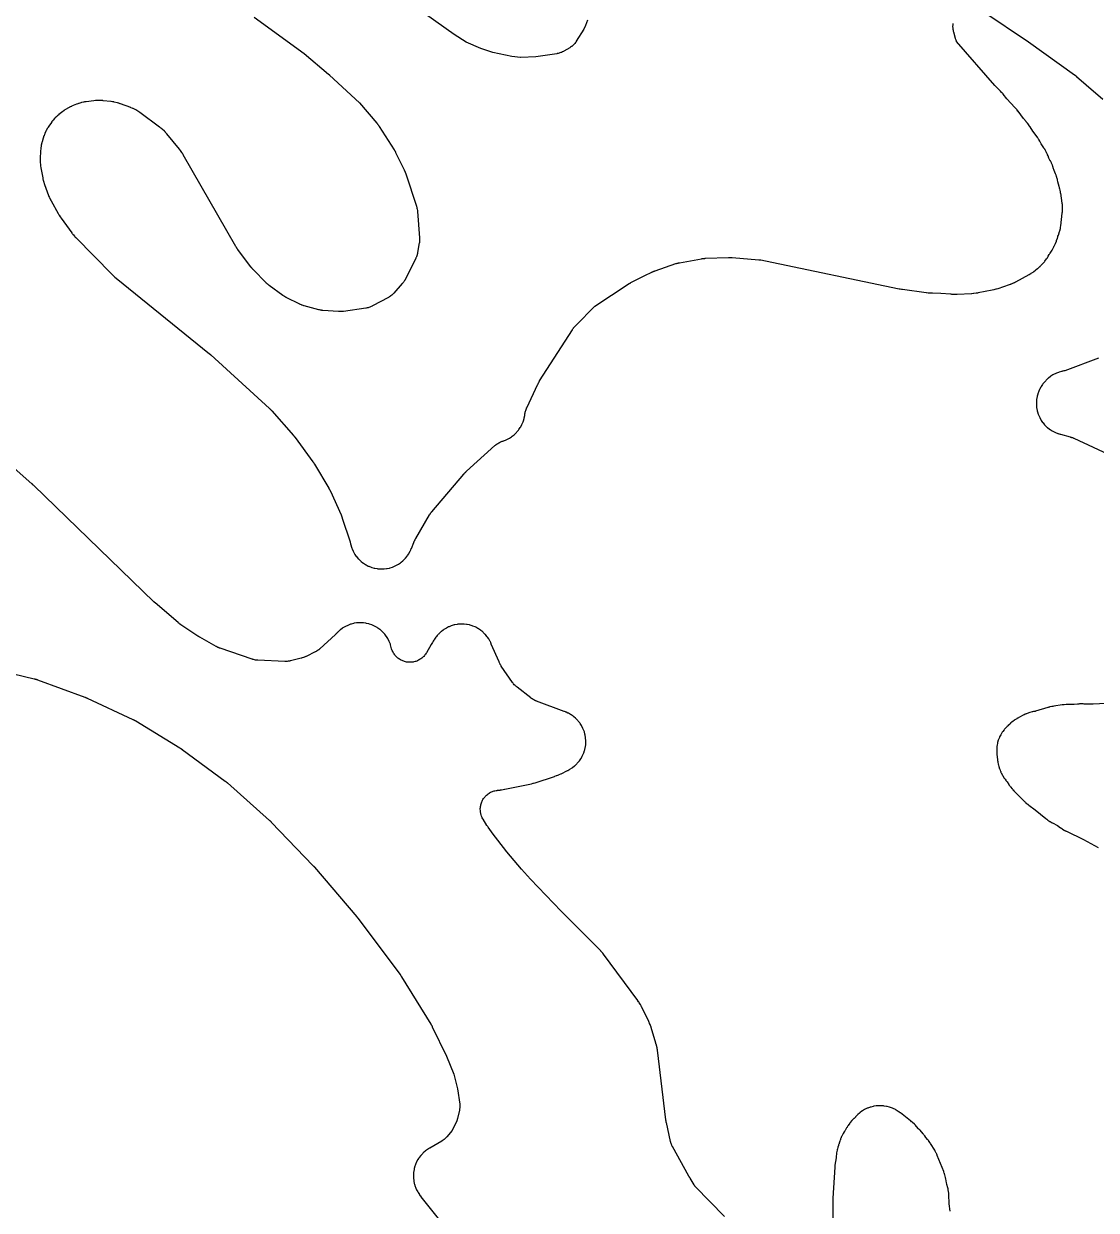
# Model space of a CAD drawing. Header units: millimetres. Extents: x 0 to 300, y 0 to 300.
# Drawn here: x 45.8 to 130.1, y 113.4 to 206.8 of the extents above; entities that cross this region are included whole.
import ezdxf

# ---------------------------------------------------------------- set-up
doc = ezdxf.new("R2010")
doc.units = ezdxf.units.MM
doc.layers.add('CUT', color=7, linetype='CONTINUOUS')

msp = doc.modelspace()

# ---------------------------------------------------------------- linework, layer by layer
at = {"layer": 'CUT'}
for points in [[(63.8916, 207.259), (67.8259, 204.4228), (69.7617, 202.783), (69.7721, 202.7741), (69.7828, 202.7649), (69.7864, 202.7618), (69.7951, 202.7542), (69.7988, 202.751), (69.8031, 202.7472), (69.8068, 202.7439), (69.8154, 202.7362), (69.8187, 202.7333), (69.8256, 202.727), (69.8355, 202.718), (69.8398, 202.714), (72.1827, 200.545), (73.546, 198.94), (73.5559, 198.9281), (73.5788, 198.9002), (73.5885, 198.8882), (73.6002, 198.8734), (73.6097, 198.8612), (73.6315, 198.8326), (73.6408, 198.8202), (73.6513, 198.806), (73.6604, 198.7935), (73.6813, 198.7641), (73.6901, 198.7514), (73.7008, 198.7359), (73.7094, 198.7231), (73.7293, 198.693), (73.7377, 198.68), (74.9038, 196.8478), (74.9104, 196.8373), (74.9256, 196.8126), (74.9321, 196.802), (74.9399, 196.7889), (74.9462, 196.7782), (74.9607, 196.7531), (74.9669, 196.7423), (74.9739, 196.7298), (74.9799, 196.7189), (74.9938, 196.6934), (74.9996, 196.6825), (75.0067, 196.669), (75.0124, 196.658), (75.0255, 196.6321), (75.0311, 196.621), (75.7029, 195.2519), (75.7097, 195.2378), (75.7252, 195.2047), (75.7317, 195.1905), (75.7395, 195.1731), (75.7458, 195.1588), (75.7601, 195.1253), (75.7661, 195.1108), (75.7729, 195.0942), (75.7787, 195.0797), (75.7918, 195.0457), (75.7974, 195.0311), (75.8039, 195.0132), (75.8092, 194.9985), (75.8212, 194.964), (75.8262, 194.9492), (76.6617, 192.4041), (76.6658, 192.3913), (76.6712, 192.374), (76.6857, 192.3222), (76.7072, 192.2353), (76.7158, 192.1967), (76.7227, 192.1577), (76.7364, 192.0692), (76.743, 192.0159), (76.7447, 191.9978), (76.7458, 191.9844), (76.9086, 189.9107), (76.9093, 189.9014), (76.9103, 189.8869), (76.9116, 189.863), (76.913, 189.8308), (76.9137, 189.8023), (76.9137, 189.7983), (76.9128, 189.7481), (76.9097, 189.6798), (76.9043, 189.6151), (76.8989, 189.5695), (76.8936, 189.5318), (76.8916, 189.5196), (76.8901, 189.5104), (76.7598, 188.7555), (76.7579, 188.7448), (76.7548, 188.7282), (76.7493, 188.7008), (76.7413, 188.6641), (76.7336, 188.6317), (76.7325, 188.6272), (76.7161, 188.571), (76.6912, 188.4951), (76.6647, 188.4242), (76.6439, 188.375), (76.6256, 188.3346), (76.6193, 188.3216), (76.6145, 188.3118), (75.7966, 186.6687), (75.792, 186.6597), (75.7849, 186.6458), (75.7729, 186.6231), (75.7563, 186.5928), (75.7411, 186.5662), (75.7389, 186.5625), (75.71, 186.517), (75.6688, 186.4562), (75.6275, 186.4), (75.5968, 186.3615), (75.5706, 186.3301), (75.5618, 186.3201), (75.5552, 186.3126), (74.8925, 185.5716), (74.8659, 185.5432), (74.8162, 185.4922), (74.7595, 185.4389), (74.7203, 185.4051), (74.6593, 185.3569), (74.6172, 185.3266), (74.5523, 185.2839), (74.4911, 185.2473), (74.4573, 185.2281), (73.2162, 184.5576), (73.1809, 184.5396), (73.1155, 184.5079), (73.0426, 184.4764), (72.9932, 184.4577), (72.9179, 184.4328), (72.867, 184.4185), (72.7898, 184.4003), (72.7183, 184.3868), (72.6792, 184.3803), (70.9218, 184.1282), (70.9098, 184.1266), (70.8937, 184.1245), (70.8457, 184.1196), (70.7654, 184.1135), (70.7299, 184.1115), (70.6943, 184.111), (70.6139, 184.1114), (70.5657, 184.1129), (70.5494, 184.1139), (70.5374, 184.1147), (69.3165, 184.2028), (69.3058, 184.2036), (69.2891, 184.205), (69.2617, 184.2077), (69.225, 184.2119), (69.1925, 184.2163), (69.1668, 184.2202), (69.1521, 184.2226), (69.1466, 184.2235), (69.115, 184.2294), (69.0447, 184.2439), (69.0029, 184.2536), (68.9888, 184.2572), (68.9784, 184.2599), (67.8301, 184.5692), (67.8193, 184.5722), (67.8046, 184.5763), (67.7616, 184.5897), (67.6905, 184.6137), (67.6592, 184.6249), (67.6284, 184.6373), (67.5592, 184.6666), (67.5182, 184.6852), (67.5045, 184.6918), (67.4944, 184.6968), (66.4145, 185.2362), (66.4065, 185.2403), (66.3939, 185.2467), (66.3734, 185.2576), (66.346, 185.2725), (66.3219, 185.2861), (66.303, 185.2972), (66.2922, 185.3037), (66.2882, 185.3061), (66.2651, 185.3205), (66.2144, 185.3534), (66.1843, 185.3737), (66.1743, 185.3807), (66.1669, 185.386), (65.0845, 186.166), (65.0766, 186.1718), (65.0644, 186.1808), (65.0444, 186.1959), (65.0179, 186.2167), (64.9947, 186.2354), (64.9765, 186.2507), (64.9661, 186.2594), (64.9623, 186.2627), (64.9404, 186.2823), (64.8924, 186.3265), (64.8641, 186.3536), (64.8548, 186.363), (64.8479, 186.37), (63.8204, 187.4247), (63.8103, 187.4352), (63.787, 187.46), (63.7771, 187.4707), (63.7651, 187.4838), (63.7553, 187.4947), (63.7328, 187.5202), (63.7232, 187.5312), (63.7124, 187.5439), (63.703, 187.555), (63.6813, 187.5812), (63.6721, 187.5926), (63.661, 187.6064), (63.6519, 187.6179), (63.6311, 187.6448), (63.6223, 187.6564), (62.6252, 188.9881), (62.617, 188.9991), (62.5982, 189.0251), (62.5902, 189.0363), (62.5805, 189.0501), (62.5727, 189.0614), (62.5547, 189.088), (62.547, 189.0994), (62.5383, 189.1126), (62.5309, 189.1242), (62.5136, 189.1513), (62.5063, 189.1629), (62.4975, 189.1773), (62.4904, 189.189), (62.474, 189.2166), (62.4671, 189.2285), (58.3314, 196.4457), (58.3249, 196.4567), (58.282, 196.5281), (58.2752, 196.539), (58.2485, 196.5814), (58.2344, 196.6028), (58.1395, 196.7397), (58.1245, 196.7604), (58.0942, 196.8003), (58.0864, 196.8105), (58.0347, 196.8758), (58.0266, 196.8857), (57.0216, 198.1003), (57.0097, 198.1142), (56.9309, 198.2037), (56.9185, 198.2173), (56.8696, 198.2696), (56.8437, 198.2956), (56.6705, 198.4593), (56.643, 198.4837), (56.5881, 198.5296), (56.5739, 198.5411), (56.48, 198.6148), (56.4654, 198.6259), (54.9176, 199.7658), (54.9063, 199.7739), (54.8318, 199.8261), (54.8203, 199.834), (54.7748, 199.8643), (54.7512, 199.8793), (54.5975, 199.9717), (54.5483, 199.9983), (54.3867, 200.076), (54.3612, 200.0875), (54.3109, 200.1089), (54.298, 200.1142), (54.2135, 200.1478), (54.2005, 200.1528), (53.3771, 200.458), (53.3599, 200.4641), (53.2471, 200.502), (53.2297, 200.5076), (53.1614, 200.5283), (53.1261, 200.5378), (52.8948, 200.5927), (52.8589, 200.6), (52.7886, 200.6123), (52.7705, 200.6151), (52.6528, 200.6319), (52.6346, 200.6342), (52.0282, 200.7017), (52.0105, 200.7034), (51.8948, 200.7128), (51.877, 200.714), (51.8074, 200.7176), (51.7717, 200.7184), (51.5399, 200.7165), (51.5042, 200.7151), (51.4347, 200.7104), (51.4169, 200.709), (51.3014, 200.6977), (51.2837, 200.6957), (50.6787, 200.6183), (50.6656, 200.6165), (50.5802, 200.6037), (50.5671, 200.6016), (50.516, 200.5927), (50.4899, 200.5876), (50.3236, 200.5511), (50.2723, 200.5375), (50.1098, 200.4865), (50.0847, 200.478), (50.0359, 200.4603), (50.0235, 200.4556), (49.943, 200.4243), (49.9307, 200.4194), (49.5445, 200.2594), (49.5318, 200.2539), (49.4497, 200.2177), (49.4372, 200.212), (49.3883, 200.189), (49.3636, 200.1767), (49.207, 200.0942), (49.1594, 200.0663), (49.0111, 199.9698), (48.9883, 199.9542), (48.9445, 199.9227), (48.9333, 199.9145), (48.8617, 199.8605), (48.8508, 199.852), (48.5387, 199.6053), (48.5275, 199.5962), (48.4553, 199.5363), (48.4443, 199.5269), (48.4018, 199.4899), (48.3805, 199.4704), (48.247, 199.3422), (48.2074, 199.3003), (48.0868, 199.1598), (48.0686, 199.1375), (48.0339, 199.093), (48.0252, 199.0815), (47.9694, 199.0061), (47.9609, 198.9944), (47.7588, 198.7071), (47.7504, 198.6948), (47.6968, 198.6143), (47.6886, 198.6018), (47.6576, 198.5527), (47.6423, 198.5272), (47.5486, 198.3611), (47.522, 198.3079), (47.4451, 198.1334), (47.4338, 198.1058), (47.4131, 198.0516), (47.408, 198.0376), (47.3757, 197.9465), (47.3709, 197.9324), (47.251, 197.5649), (47.2469, 197.5518), (47.2211, 197.4663), (47.2173, 197.4531), (47.203, 197.4014), (47.1963, 197.3748), (47.1572, 197.203), (47.1475, 197.149), (47.1242, 196.9744), (47.1212, 196.9471), (47.1166, 196.8936), (47.1156, 196.8799), (47.1099, 196.7908), (47.1092, 196.7771), (47.0818, 196.1033), (47.0813, 196.087), (47.0799, 195.9807), (47.0799, 195.9643), (47.0808, 195.9005), (47.0822, 195.8678), (47.0967, 195.6558), (47.0998, 195.6232), (47.1076, 195.5599), (47.1099, 195.5437), (47.1258, 195.4386), (47.1284, 195.4224), (47.2679, 194.6447), (47.2705, 194.6315), (47.2879, 194.5455), (47.2907, 194.5323), (47.3023, 194.4809), (47.3089, 194.4548), (47.3552, 194.2857), (47.3629, 194.2599), (47.3791, 194.2097), (47.3834, 194.1969), (47.4122, 194.1141), (47.4168, 194.1014), (47.7329, 193.2547), (47.7368, 193.2448), (47.7639, 193.1757), (47.7681, 193.1655), (47.7867, 193.1205), (47.7962, 193.0991), (47.8574, 192.9664), (47.8673, 192.9461), (47.885, 192.9112), (47.8899, 192.9018), (47.9243, 192.837), (47.93, 192.8265), (48.4817, 191.8348), (48.4907, 191.8191), (48.5511, 191.718), (48.5606, 191.7026), (48.6401, 191.578), (48.6501, 191.5629), (48.7164, 191.4656), (48.7268, 191.4508), (49.5654, 190.2973), (49.5716, 190.2889), (49.6157, 190.2304), (49.6224, 190.2217), (49.652, 190.1839), (49.6666, 190.1659), (49.76, 190.0558), (49.7747, 190.039), (49.8007, 190.0105), (49.8079, 190.0028), (49.8577, 189.9502), (49.8658, 189.9417), (52.7375, 187.0223), (52.7496, 187.0103), (52.8291, 186.9339), (52.8415, 186.9224), (52.944, 186.8293), (52.9567, 186.8181), (53.0404, 186.7463), (53.0535, 186.7355), (60.3804, 180.8045), (60.3846, 180.8011), (60.3944, 180.7931), (60.3986, 180.7896), (60.4086, 180.7813), (60.4137, 180.777), (60.4256, 180.767), (60.4306, 180.7627), (60.4365, 180.7577), (60.4416, 180.7533), (60.4533, 180.7431), (60.4577, 180.7393), (60.4672, 180.7309), (60.4806, 180.7189), (60.4864, 180.7136), (65.1135, 176.4905), (65.1225, 176.4821), (65.1435, 176.4624), (65.1524, 176.4539), (65.1632, 176.4435), (65.172, 176.4349), (65.1924, 176.4147), (65.2011, 176.406), (65.211, 176.3959), (65.2196, 176.387), (65.2394, 176.3662), (65.2479, 176.3573), (65.2581, 176.3463), (65.2664, 176.3372), (65.2857, 176.3159), (65.2939, 176.3067), (67.0031, 174.3639), (67.0096, 174.3564), (67.0248, 174.3387), (67.0313, 174.3311), (67.0391, 174.3218), (67.0455, 174.3141), (67.0603, 174.2961), (67.0666, 174.2883), (67.0738, 174.2794), (67.08, 174.2716), (67.0944, 174.2532), (67.1006, 174.2454), (67.108, 174.2357), (67.114, 174.2277), (67.128, 174.2091), (67.134, 174.2011), (68.5214, 172.3091), (68.5278, 172.3003), (68.5426, 172.2797), (68.5488, 172.2708), (68.5564, 172.2599), (68.5626, 172.2509), (68.5768, 172.23), (68.5828, 172.221), (68.5897, 172.2105), (68.5957, 172.2014), (68.6094, 172.1801), (68.6152, 172.171), (68.6223, 172.1597), (68.628, 172.1505), (68.6412, 172.1289), (68.6468, 172.1196), (69.7736, 170.2235), (69.7799, 170.2127), (69.7946, 170.1873), (69.8007, 170.1763), (69.8082, 170.1629), (69.8142, 170.1519), (69.8281, 170.1261), (69.834, 170.1151), (69.8407, 170.1023), (69.8464, 170.0911), (69.8596, 170.0649), (69.8652, 170.0537), (69.8719, 170.0399), (69.8773, 170.0285), (69.8897, 170.002), (69.895, 169.9906), (70.7379, 168.1261), (70.743, 168.1145), (70.7547, 168.0876), (70.7597, 168.076), (70.7656, 168.0618), (70.7704, 168.0502), (70.7814, 168.0229), (70.786, 168.0112), (70.7912, 167.9977), (70.7957, 167.9859), (70.8059, 167.9584), (70.8102, 167.9465), (70.8153, 167.932), (70.8194, 167.9201), (70.8289, 167.8923), (70.8328, 167.8803), (71.4418, 165.9961), (71.445, 165.9863), (71.4497, 165.971), (71.4571, 165.9458), (71.4683, 165.9058), (71.4732, 165.8873), (71.48, 165.8608), (71.4819, 165.8534), (71.5013, 165.7758), (71.5051, 165.7617), (71.5203, 165.7067), (71.5288, 165.6787), (71.5875, 165.5008), (71.6085, 165.4462), (71.6832, 165.2772), (71.7094, 165.2249), (71.8001, 165.0639), (71.8313, 165.0145), (71.9373, 164.8631), (71.9732, 164.8169), (72.0934, 164.6766), (72.1336, 164.6341), (72.2669, 164.5062), (72.311, 164.4678), (72.4562, 164.3534), (72.5038, 164.3195), (72.6594, 164.2198), (72.7101, 164.1907), (72.8746, 164.1066), (72.9279, 164.0826), (73.0999, 164.0149), (73.1552, 163.9961), (73.333, 163.9455), (73.3899, 163.9322), (73.5717, 163.8991), (73.6297, 163.8915), (73.8138, 163.8762), (73.8723, 163.8743), (74.0571, 163.877), (74.1154, 163.8807), (74.299, 163.9014), (74.3567, 163.9108), (74.5375, 163.9493), (74.594, 163.9642), (74.7701, 164.0201), (74.8249, 164.0405), (74.9948, 164.1133), (75.0474, 164.1389), (75.2093, 164.2278), (75.2591, 164.2584), (75.4117, 164.3627), (75.4583, 164.398), (75.6, 164.5167), (75.6429, 164.5563), (75.7724, 164.6882), (75.8113, 164.7319), (75.9273, 164.8757), (75.9617, 164.9229), (76.0632, 165.0774), (76.0929, 165.1277), (76.1801, 165.2936), (76.193, 165.3198), (76.2171, 165.3716), (76.2231, 165.3849), (76.261, 165.472), (76.2667, 165.4855), (76.4629, 165.9677), (76.4691, 165.9825), (76.4838, 166.0169), (76.4902, 166.0316), (76.4982, 166.0494), (76.5049, 166.064), (76.5208, 166.0978), (76.5278, 166.1123), (76.5359, 166.1287), (76.5431, 166.1431), (76.5603, 166.1763), (76.5677, 166.1905), (76.577, 166.2077), (76.5847, 166.2218), (76.603, 166.2544), (76.611, 166.2683), (77.6957, 168.1242), (77.7007, 168.1327), (77.7086, 168.1459), (77.7219, 168.1674), (77.7401, 168.1959), (77.7567, 168.2211), (77.7702, 168.2408), (77.7781, 168.252), (77.781, 168.2561), (77.7985, 168.28), (77.8383, 168.3324), (77.8629, 168.3633), (77.8714, 168.3735), (77.8777, 168.3811), (80.394, 171.3426), (80.4037, 171.3538), (80.4265, 171.3797), (80.4363, 171.3908), (80.4485, 171.4041), (80.4585, 171.415), (80.4821, 171.4402), (80.4923, 171.4509), (80.5042, 171.463), (80.5145, 171.4736), (80.539, 171.498), (80.5495, 171.5083), (80.5625, 171.5209), (80.5732, 171.531), (80.5985, 171.5546), (80.6093, 171.5646), (82.8409, 173.5818), (82.8758, 173.6118), (82.9411, 173.665), (83.0152, 173.7193), (83.0663, 173.753), (83.1456, 173.7995), (83.1999, 173.8277), (83.2835, 173.8659), (83.3618, 173.8969), (83.405, 173.9128), (83.4476, 173.9272), (83.4496, 173.9279), (83.5154, 173.9504), (83.5426, 173.9604), (83.7156, 174.0292), (83.7694, 174.0537), (83.9403, 174.1419), (83.9925, 174.1723), (84.1526, 174.2767), (84.2015, 174.3122), (84.3503, 174.4321), (84.3954, 174.4724), (84.5314, 174.6067), (84.5722, 174.6513), (84.694, 174.7986), (84.7301, 174.8471), (84.8365, 175.0059), (84.8675, 175.0577), (84.9573, 175.2264), (84.983, 175.2812), (85.0554, 175.458), (85.0754, 175.5151), (85.1296, 175.6983), (85.1438, 175.7571), (85.1798, 175.9475), (85.1847, 175.9773), (85.1889, 176.0079), (85.19, 176.0159), (85.2019, 176.0995), (85.2087, 176.1404), (85.2229, 176.215), (85.2421, 176.2957), (85.2574, 176.3487), (85.284, 176.4272), (85.3096, 176.4929), (85.33, 176.5411), (85.3335, 176.5486), (85.3386, 176.5595), (86.2147, 178.4023), (86.2209, 178.4149), (86.2354, 178.4442), (86.2417, 178.4567), (86.2495, 178.4719), (86.256, 178.4844), (86.2714, 178.5132), (86.2781, 178.5255), (86.2859, 178.5396), (86.2928, 178.5518), (86.3091, 178.5801), (86.3162, 178.5922), (86.3249, 178.6069), (86.3322, 178.6189), (86.3493, 178.6467), (86.3568, 178.6586), (88.9297, 182.687), (88.9361, 182.6968), (88.9447, 182.7099), (88.9714, 182.7483), (89.0175, 182.8111), (89.0292, 182.8264), (89.2555, 183.074), (90.6507, 184.4953), (90.6592, 184.5038), (90.6706, 184.5152), (90.7056, 184.5481), (90.7057, 184.5482), (93.3118, 186.2625), (93.3224, 186.2694), (93.3472, 186.2852), (93.3579, 186.2919), (93.371, 186.3), (93.3818, 186.3066), (93.4071, 186.3217), (93.4179, 186.3282), (93.4305, 186.3354), (93.4415, 186.3417), (93.4672, 186.3561), (93.4782, 186.3622), (93.4918, 186.3696), (93.5029, 186.3755), (93.529, 186.3892), (93.5402, 186.395), (94.6243, 186.9452), (95.1704, 187.211), (95.1827, 187.2169), (95.2116, 187.2304), (95.224, 187.2361), (95.2391, 187.2429), (95.2516, 187.2484), (95.2809, 187.2611), (95.2935, 187.2664), (95.3079, 187.2724), (95.3206, 187.2775), (95.3502, 187.2892), (95.3629, 187.2941), (95.3785, 187.3), (95.3913, 187.3048), (95.4213, 187.3156), (95.4342, 187.3202), (97.0718, 187.8842), (97.0784, 187.8864), (97.0912, 187.8907), (97.1079, 187.8957), (97.1235, 187.9002), (97.16, 187.9105), (97.1757, 187.9148), (97.1937, 187.9195), (97.2095, 187.9234), (97.2464, 187.9324), (97.2622, 187.9361), (97.2815, 187.9404), (97.2974, 187.9438), (97.3346, 187.9514), (97.3506, 187.9545), (97.3609, 187.9564), (99.0744, 188.2699), (99.0903, 188.2727), (99.1274, 188.2788), (99.1433, 188.2813), (99.1623, 188.2841), (99.1781, 188.2862), (99.2151, 188.291), (99.2309, 188.2928), (99.2491, 188.2948), (99.2651, 188.2965), (99.3022, 188.2999), (99.3182, 188.3012), (99.3376, 188.3027), (99.3536, 188.3037), (99.3909, 188.3058), (99.4068, 188.3066), (101.2034, 188.3759), (101.2171, 188.3764), (101.2492, 188.3771), (101.263, 188.3773), (101.2797, 188.3775), (101.2935, 188.3775), (101.3256, 188.3772), (101.3393, 188.377), (101.3551, 188.3767), (101.3688, 188.3763), (101.4009, 188.3751), (101.4146, 188.3744), (101.4314, 188.3735), (101.4451, 188.3727), (101.4771, 188.3705), (101.4908, 188.3695), (103.5927, 188.1933), (103.5996, 188.1927), (103.6159, 188.1912), (103.6229, 188.1905), (103.6395, 188.1889), (103.6481, 188.188), (103.668, 188.1858), (103.6733, 188.1852), (103.6858, 188.1836), (103.6943, 188.1825), (103.6988, 188.1819), (103.7089, 188.1804), (103.7324, 188.1769), (103.7424, 188.1753), (104.1134, 188.1156), (114.635, 185.9151), (114.6449, 185.9131), (114.7139, 185.8998), (114.7246, 185.8979), (114.8109, 185.883), (114.8214, 185.8813), (114.8898, 185.8707), (114.901, 185.869), (116.7681, 185.616), (116.787, 185.6138), (116.9099, 185.6011), (116.9289, 185.5994), (117.0835, 185.5884), (117.1025, 185.5873), (117.226, 185.5824), (117.245, 185.582), (117.8992, 185.5768), (118.6791, 185.4997), (118.6895, 185.4988), (118.7621, 185.4929), (118.7729, 185.4921), (118.8206, 185.4891), (118.8436, 185.4881), (118.9869, 185.4846), (119.0091, 185.4844), (119.0475, 185.4849), (119.0579, 185.4851), (119.1299, 185.4872), (119.1415, 185.4877), (119.1557, 185.4884), (119.1713, 185.4885), (119.1932, 185.4892), (120.3246, 185.5426), (120.3461, 185.544), (120.4851, 185.5555), (120.5065, 185.5577), (120.6802, 185.5784), (120.7015, 185.5813), (120.8393, 185.6028), (120.8605, 185.6065), (121.9395, 185.8143), (121.9592, 185.8185), (122.0865, 185.8475), (122.106, 185.8522), (122.2645, 185.8939), (122.2838, 185.8994), (122.409, 185.9368), (122.4281, 185.9429), (123.3029, 186.237), (123.3153, 186.2413), (123.3955, 186.2702), (123.4078, 186.2748), (123.4557, 186.2933), (123.48, 186.3032), (123.6363, 186.3715), (123.6601, 186.3825), (123.7062, 186.4051), (123.7179, 186.411), (123.7937, 186.4502), (123.8053, 186.4564), (124.8596, 187.0314), (124.8714, 187.038), (124.9474, 187.0817), (124.959, 187.0886), (125.0041, 187.1158), (125.0268, 187.1303), (125.1705, 187.2264), (125.214, 187.2583), (125.3467, 187.3655), (125.3871, 187.4012), (125.4135, 187.4267), (125.511, 187.4967), (125.5554, 187.5318), (125.692, 187.6508), (125.7129, 187.6699), (125.7527, 187.7081), (125.7628, 187.718), (125.8277, 187.7831), (125.8375, 187.7932), (125.9153, 187.8751), (125.9274, 187.8882), (126.0045, 187.9743), (126.0161, 187.9877), (126.0609, 188.0407), (126.083, 188.0686), (126.2211, 188.2536), (126.2416, 188.2827), (126.2797, 188.3406), (126.2892, 188.3556), (126.3499, 188.454), (126.359, 188.4693), (126.4317, 188.5955), (126.4491, 188.6182), (126.4586, 188.631), (126.4951, 188.6813), (126.5131, 188.7076), (126.6239, 188.8788), (126.6555, 188.934), (126.7475, 189.116), (126.7611, 189.1448), (126.7862, 189.2017), (126.7924, 189.2163), (126.7996, 189.2338), (126.813, 189.2571), (126.8206, 189.2707), (126.8692, 189.3603), (126.8764, 189.3742), (126.9042, 189.4287), (126.9177, 189.457), (126.9992, 189.6406), (127.0217, 189.6991), (127.0837, 189.8901), (127.0926, 189.9202), (127.1084, 189.9793), (127.1122, 189.9945), (127.1241, 190.0438), (127.157, 190.1227), (127.1627, 190.1368), (127.1841, 190.1918), (127.1943, 190.2202), (127.2553, 190.4041), (127.2714, 190.4623), (127.3135, 190.6514), (127.3194, 190.6811), (127.3293, 190.7393), (127.3316, 190.7542), (127.3457, 190.8514), (127.3477, 190.8664), (127.4658, 191.8578), (127.4673, 191.8709), (127.4756, 191.9566), (127.4767, 191.9698), (127.4805, 192.0214), (127.4819, 192.0479), (127.4871, 192.2175), (127.4863, 192.2705), (127.4765, 192.44), (127.4744, 192.4664), (127.4691, 192.5178), (127.4676, 192.531), (127.4569, 192.6164), (127.4552, 192.6295), (127.3388, 193.4197), (127.3364, 193.4346), (127.3196, 193.5317), (127.3168, 193.5466), (127.3052, 193.6046), (127.2985, 193.6342), (127.2588, 193.7915), (127.2557, 193.8041), (127.2542, 193.81), (127.2503, 193.8251), (127.2422, 193.8543), (127.2399, 193.8618), (127.2203, 193.9319), (127.2153, 193.9488), (127.1549, 194.1432), (127.1195, 194.3276), (127.1163, 194.343), (127.0945, 194.4425), (127.091, 194.4577), (127.0763, 194.5171), (127.068, 194.5474), (127.009, 194.7422), (126.9992, 194.772), (126.9784, 194.8295), (126.9729, 194.8442), (126.9358, 194.9391), (126.9299, 194.9536), (126.8261, 195.2003), (126.757, 195.4224), (126.7525, 195.4362), (126.7223, 195.5255), (126.7175, 195.5391), (126.6981, 195.5923), (126.6875, 195.6193), (126.6145, 195.793), (126.6026, 195.8194), (126.5781, 195.8705), (126.5717, 195.8835), (126.529, 195.9675), (126.5222, 195.9803), (126.4103, 196.1878), (126.3409, 196.3524), (126.3015, 196.4516), (126.2947, 196.4681), (126.2671, 196.532), (126.252, 196.5643), (126.2199, 196.6279), (126.2164, 196.6352), (126.2042, 196.6595), (126.1997, 196.668), (126.1477, 196.7711), (126.1307, 196.8024), (126.0957, 196.8625), (126.0865, 196.8778), (126.0253, 196.9763), (126.0156, 196.9913), (125.9167, 197.1402), (125.8003, 197.318), (125.6972, 197.509), (125.6864, 197.5281), (125.6142, 197.6509), (125.6028, 197.6696), (125.5067, 197.8202), (125.4945, 197.8385), (125.4136, 197.9557), (125.4008, 197.9735), (125.1576, 198.2994), (124.9269, 198.6517), (124.9155, 198.6685), (124.8398, 198.776), (124.8279, 198.7923), (124.7284, 198.9239), (124.7159, 198.9399), (124.6332, 199.042), (124.6202, 199.0575), (124.4183, 199.2902), (123.9887, 199.8659), (123.9789, 199.8786), (123.9142, 199.9606), (123.9041, 199.9731), (123.8202, 200.0738), (123.8097, 200.086), (123.7408, 200.1644), (123.73, 200.1764), (123.1136, 200.8404), (122.8143, 201.2137), (122.8028, 201.2277), (122.7266, 201.3171), (122.7146, 201.3307), (122.6156, 201.4399), (122.6033, 201.4531), (122.5218, 201.5378), (122.5091, 201.5506), (122.1628, 201.8895), (119.153, 205.3581), (119.1411, 205.384), (119.1106, 205.4598), (119.0919, 205.5133), (119.0774, 205.5584), (119.073, 205.5733), (119.0698, 205.5845), (118.9261, 206.1007), (118.9158, 206.1413), (118.8987, 206.2161), (118.8838, 206.2986), (118.8765, 206.3539), (118.8693, 206.4374), (118.8672, 206.4932), (118.8678, 206.577), (118.8709, 206.6327), (118.8793, 206.716), (118.8875, 206.7712)], [(90.1074, 207.042), (89.9663, 206.6238), (89.8349, 206.3323), (89.2413, 205.3706), (89.2173, 205.3337), (89.1717, 205.2672), (89.1183, 205.1972), (89.0806, 205.1524), (89.0312, 205.0992), (88.8789, 204.9615), (88.8671, 204.9521), (88.7959, 204.9005), (88.7431, 204.8661), (88.7298, 204.8579), (88.2673, 204.5907), (88.2305, 204.5706), (88.1622, 204.5353), (88.086, 204.5003), (88.0342, 204.4793), (87.955, 204.4516), (87.9015, 204.4356), (87.8201, 204.4153), (87.7447, 204.4002), (87.7034, 204.3929), (86.0478, 204.1413), (84.8741, 204.1089), (84.8612, 204.1098), (84.1653, 204.1649), (82.6644, 204.4827), (81.7422, 204.8152), (80.5809, 205.3006), (79.632, 205.9107), (77.3724, 207.5015)], [(121.2259, 207.7525), (124.8162, 205.319), (128.4364, 202.7281), (128.4446, 202.7222), (128.4637, 202.7082), (128.4718, 202.7022), (128.4817, 202.6948), (128.4898, 202.6887), (128.5085, 202.6743), (128.5165, 202.6681), (128.5257, 202.6609), (128.5336, 202.6546), (128.543, 202.647), (128.5501, 202.6412), (128.5579, 202.6347), (128.5758, 202.6196), (128.5835, 202.6131), (129.3432, 201.9595), (130.6545, 200.8298)], [(130.3141, 180.4593), (127.658, 179.4593), (127.6139, 179.4514), (127.6128, 179.4512), (127.5984, 179.4485), (127.5051, 179.4294), (127.4908, 179.4263), (127.4351, 179.4134), (127.4067, 179.4062), (127.226, 179.3552), (127.1705, 179.3366), (126.998, 179.2692), (126.9446, 179.2452), (126.7795, 179.1613), (126.7286, 179.1322), (126.5725, 179.0326), (126.5247, 178.9987), (126.3791, 178.8844), (126.3348, 178.846), (126.201, 178.718), (126.1607, 178.6755), (126.1091, 178.6154), (126.1072, 178.6135), (126.0664, 178.5695), (125.9448, 178.4241), (125.9086, 178.3762), (125.8021, 178.2193), (125.7709, 178.1681), (125.6806, 178.0014), (125.6547, 177.9473), (125.5814, 177.7724), (125.561, 177.716), (125.5056, 177.5347), (125.491, 177.4765), (125.4539, 177.2905), (125.4451, 177.2312), (125.4269, 177.0425), (125.4241, 176.9825), (125.4247, 176.7929), (125.4279, 176.733), (125.4475, 176.5444), (125.4566, 176.4851), (125.495, 176.2994), (125.51, 176.2414), (125.5667, 176.0604), (125.5874, 176.0041), (125.6619, 175.8298), (125.6881, 175.7758), (125.7796, 175.6097), (125.8111, 175.5587), (125.9187, 175.4026), (125.9552, 175.355), (126.0779, 175.2104), (126.1189, 175.1666), (126.2554, 175.035), (126.3006, 174.9956), (126.4495, 174.8782), (126.4984, 174.8435), (126.6584, 174.7416), (126.7105, 174.712), (126.8798, 174.6265), (126.9346, 174.6022), (127.114, 174.5332), (127.1423, 174.5231), (127.1979, 174.5049), (127.2123, 174.5004), (127.3056, 174.4723), (127.32, 174.4681), (128.0888, 174.2576), (128.098, 174.2551), (128.1122, 174.251), (128.1355, 174.244), (128.1668, 174.2342), (128.1944, 174.225), (128.2162, 174.2174), (128.2286, 174.2129), (128.2332, 174.2112), (128.2598, 174.2009), (128.3188, 174.1772), (128.3538, 174.1621), (128.3655, 174.1568), (128.3742, 174.1528), (134.4455, 171.3198)], [(100.9, 112.9558), (98.594, 115.3155), (98.587, 115.3228), (98.5761, 115.3342), (98.5726, 115.338), (98.5449, 115.3788), (98.5184, 115.4202), (98.5099, 115.4344), (98.5036, 115.445), (98.2791, 115.8304), (98.2715, 115.843), (98.2214, 115.9244), (98.2136, 115.9368), (98.1822, 115.985), (98.1656, 116.0092), (98.0798, 116.128), (96.804, 118.4462), (96.7989, 118.4557), (96.7909, 118.4705), (96.7782, 118.4951), (96.7617, 118.5285), (96.7476, 118.5583), (96.7457, 118.5625), (96.7236, 118.6162), (96.6957, 118.6903), (96.6741, 118.7562), (96.665, 118.7883), (96.654, 118.831), (96.6507, 118.8449), (96.6484, 118.8555), (96.3219, 120.3452), (96.3197, 120.3556), (96.3147, 120.3799), (96.3126, 120.3904), (96.3101, 120.4031), (96.3082, 120.4136), (96.3037, 120.438), (96.3019, 120.4485), (96.2998, 120.4606), (96.2981, 120.4711), (96.2942, 120.4956), (96.2926, 120.5061), (96.2908, 120.5189), (96.2893, 120.5295), (96.286, 120.5541), (96.2846, 120.5646), (95.6186, 126.036), (95.6169, 126.049), (95.6047, 126.1339), (95.6026, 126.1469), (95.5942, 126.1977), (95.5893, 126.2237), (95.5537, 126.3913), (95.5477, 126.4169), (95.5348, 126.4668), (95.5313, 126.4796), (95.5081, 126.562), (95.5043, 126.5747), (95.1209, 127.8276), (95.1205, 127.829), (95.1171, 127.8396), (95.0929, 127.9138), (95.0892, 127.9249), (95.0723, 127.9732), (95.0638, 127.9963), (95.0073, 128.1394), (94.9981, 128.1613), (94.9815, 128.1989), (94.9769, 128.2091), (94.9444, 128.2791), (94.939, 128.2904), (94.3843, 129.4239), (94.3782, 129.436), (94.3377, 129.5141), (94.3314, 129.5261), (94.306, 129.5725), (94.2972, 129.5878), (94.294, 129.5936), (94.2804, 129.617), (94.1892, 129.767), (94.1747, 129.7898), (94.1453, 129.8336), (94.1376, 129.8448), (94.087, 129.9166), (94.0791, 129.9275), (91.3764, 133.5857), (91.3701, 133.5941), (91.3254, 133.6525), (91.3186, 133.6611), (91.2886, 133.6988), (91.2738, 133.7167), (91.1793, 133.8265), (91.1644, 133.8432), (91.138, 133.8716), (91.1308, 133.8792), (91.0804, 133.9316), (91.0721, 133.9401), (88.0555, 136.957), (85.6303, 139.4809), (84.9383, 140.2565), (83.7816, 141.6176), (83.7717, 141.6292), (83.7716, 141.6293), (82.6114, 143.1366), (82.3779, 143.4735), (82.3693, 143.4856), (82.3126, 143.5633), (82.3037, 143.5751), (82.2685, 143.6209), (82.2499, 143.6439), (82.19, 143.7143), (81.9055, 144.1985), (81.8837, 144.2378), (81.8456, 144.3107), (81.8081, 144.3923), (81.7858, 144.4478), (81.7566, 144.5327), (81.74, 144.5902), (81.7193, 144.6776), (81.7085, 144.7364), (81.6967, 144.8255), (81.6918, 144.885), (81.689, 144.9748), (81.69, 145.0346), (81.6961, 145.1242), (81.7032, 145.1836), (81.7181, 145.2722), (81.7311, 145.3305), (81.7548, 145.4172), (81.7735, 145.474), (81.8057, 145.5578), (81.83, 145.6125), (81.8704, 145.6926), (81.9, 145.7446), (81.9483, 145.8204), (81.9829, 145.8691), (82.0384, 145.9397), (82.0777, 145.9848), (82.1401, 146.0495), (82.1836, 146.0904), (82.2521, 146.1485), (82.2996, 146.1849), (82.3735, 146.2359), (82.4243, 146.2674), (82.503, 146.3108), (82.5567, 146.3371), (82.6393, 146.3724), (82.6953, 146.3932), (82.781, 146.4201), (82.8389, 146.4352), (82.9268, 146.4534), (83.0081, 146.4661), (83.0527, 146.4719), (83.2451, 146.4922), (83.2596, 146.4939), (83.3535, 146.5061), (83.3679, 146.5081), (83.4854, 146.5263), (83.4997, 146.5287), (83.5929, 146.5455), (83.6072, 146.5482), (85.5757, 146.9514), (85.5924, 146.9551), (85.7008, 146.9805), (85.7174, 146.9847), (85.8525, 147.0205), (85.869, 147.0251), (85.9757, 147.0567), (85.9921, 147.0618), (87.5334, 147.5661), (87.5541, 147.5733), (87.688, 147.6226), (87.7084, 147.6306), (87.8739, 147.6985), (87.8941, 147.7072), (88.024, 147.7661), (88.0438, 147.7756), (88.555, 148.0305), (88.5682, 148.0373), (88.6531, 148.0822), (88.6661, 148.0893), (88.7164, 148.1176), (88.7418, 148.1327), (88.9022, 148.2336), (88.9506, 148.2674), (89.0983, 148.382), (89.1432, 148.4205), (89.2789, 148.549), (89.3197, 148.5917), (89.4421, 148.733), (89.4786, 148.7795), (89.5865, 148.9321), (89.6182, 148.982), (89.7105, 149.1445), (89.7371, 149.1972), (89.8131, 149.368), (89.8344, 149.4231), (89.8931, 149.6006), (89.9089, 149.6575), (89.9499, 149.8399), (89.96, 149.8981), (89.9828, 150.0836), (89.9872, 150.1426), (89.9916, 150.3294), (89.9901, 150.3885), (89.9762, 150.5748), (89.9689, 150.6335), (89.9367, 150.8176), (89.9237, 150.8753), (89.8735, 151.0553), (89.8549, 151.1114), (89.7872, 151.2856), (89.7632, 151.3396), (89.6787, 151.5063), (89.6494, 151.5577), (89.549, 151.7153), (89.5148, 151.7635), (89.3993, 151.9105), (89.3606, 151.9551), (89.2312, 152.09), (89.1882, 152.1306), (89.0462, 152.252), (88.9995, 152.2882), (88.8441, 152.3966), (88.8194, 152.4129), (88.799, 152.4258), (88.7764, 152.4392), (88.6276, 152.5236), (88.6044, 152.5361), (88.6025, 152.5371), (88.5818, 152.5472), (88.4457, 152.6102), (88.4245, 152.6195), (88.3876, 152.6349), (88.3775, 152.639), (88.3077, 152.6666), (88.2964, 152.671), (86.1072, 153.4867), (86.0967, 153.4907), (86.0791, 153.4975), (86.0373, 153.515), (85.983, 153.5391), (85.912, 153.5746), (85.8424, 153.6134), (85.7748, 153.655), (85.7256, 153.6884), (85.6887, 153.7148), (85.6736, 153.7262), (85.6646, 153.7331), (84.5829, 154.5712), (84.5738, 154.5783), (84.5587, 154.5903), (84.5232, 154.6201), (84.4777, 154.6602), (84.4195, 154.7166), (84.3636, 154.7757), (84.3107, 154.837), (84.2731, 154.8847), (84.2454, 154.9218), (84.2343, 154.9375), (84.2277, 154.947), (83.3385, 156.2393), (83.3322, 156.2485), (83.3219, 156.2639), (83.298, 156.3016), (83.2591, 156.3665), (83.2424, 156.3955), (83.2407, 156.3986), (83.2251, 156.4282), (83.1911, 156.4957), (83.172, 156.5361), (83.1645, 156.553), (83.1601, 156.5633), (82.5564, 157.9743), (82.5506, 157.9875), (82.5116, 158.0729), (82.5055, 158.0859), (82.4808, 158.1366), (82.4676, 158.1623), (82.3788, 158.3246), (82.3487, 158.3739), (82.2462, 158.5248), (82.2115, 158.571), (82.0949, 158.7114), (82.0559, 158.754), (81.9263, 158.8825), (81.8835, 158.9212), (81.7422, 159.0367), (81.6958, 159.071), (81.544, 159.1724), (81.4945, 159.2022), (81.3337, 159.2885), (81.2816, 159.3134), (81.1133, 159.3838), (81.059, 159.4036), (80.8847, 159.4576), (80.8288, 159.472), (80.6501, 159.5089), (80.593, 159.5179), (80.4116, 159.5376), (80.354, 159.541), (80.1715, 159.5431), (80.1138, 159.541), (79.9319, 159.5256), (79.8747, 159.5179), (79.6952, 159.4851), (79.639, 159.472), (79.4634, 159.4221), (79.4087, 159.4036), (79.2388, 159.337), (79.1861, 159.3134), (79.0234, 159.2308), (78.9732, 159.2023), (78.8191, 159.1044), (78.772, 159.0711), (78.628, 158.9589), (78.5843, 158.9213), (78.4499, 158.794), (78.4295, 158.7737), (78.3904, 158.733), (78.3806, 158.7224), (78.3236, 158.66), (78.305, 158.6387), (78.2537, 158.577), (78.245, 158.5662), (78.2114, 158.5238), (78.1947, 158.5017), (78.0896, 158.3557), (78.0739, 158.3328), (78.0444, 158.2875), (78.037, 158.2758), (77.9896, 158.1993), (77.9824, 158.1875), (77.9587, 158.1471), (77.9311, 158.1002), (77.835, 157.9368), (77.4551, 157.2906), (77.4314, 157.2525), (77.3863, 157.1839), (77.3335, 157.1116), (77.2959, 157.0652), (77.2361, 156.9985), (77.1941, 156.9561), (77.128, 156.8957), (77.082, 156.8577), (77.0102, 156.8041), (76.9606, 156.7709), (76.8838, 156.7247), (76.8312, 156.6966), (76.7502, 156.6583), (76.6951, 156.6355), (76.6107, 156.6055), (76.5536, 156.5883), (76.4666, 156.5668), (76.408, 156.5554), (76.3194, 156.5426), (76.26, 156.5371), (76.1704, 156.5332), (76.1108, 156.5336), (76.0213, 156.5387), (75.962, 156.545), (75.8735, 156.559), (75.8151, 156.5712), (75.7284, 156.5938), (75.6715, 156.6118), (75.5875, 156.6429), (75.5327, 156.6665), (75.4522, 156.7058), (75.4, 156.7347), (75.3238, 156.7819), (75.2748, 156.8158), (75.2037, 156.8703), (75.1582, 156.9089), (75.0929, 156.9702), (75.0515, 157.0132), (74.9926, 157.0807), (74.9556, 157.1275), (74.9037, 157.2006), (74.8717, 157.2509), (74.8273, 157.3287), (74.8004, 157.3819), (74.7639, 157.4638), (74.7424, 157.5194), (74.7144, 157.6045), (74.6869, 157.704), (74.6333, 157.8995), (74.6152, 157.9549), (74.5494, 158.1269), (74.526, 158.1802), (74.444, 158.3451), (74.4155, 158.3959), (74.3178, 158.552), (74.2846, 158.5998), (74.1723, 158.7457), (74.1345, 158.79), (74.0086, 158.9243), (73.9667, 158.9648), (73.8283, 159.0863), (73.7828, 159.1225), (73.6333, 159.23), (73.5844, 159.2617), (73.4252, 159.3541), (73.3734, 159.3809), (73.206, 159.4575), (73.1519, 159.4791), (72.9779, 159.5391), (72.9219, 159.5554), (72.7429, 159.5983), (72.6856, 159.6091), (72.5033, 159.6343), (72.4453, 159.6395), (72.2613, 159.647), (72.203, 159.6466), (72.0192, 159.6362), (71.9613, 159.6301), (71.7793, 159.6019), (71.7223, 159.5902), (71.5439, 159.5445), (71.4883, 159.5274), (71.3152, 159.4646), (71.2614, 159.4421), (71.0952, 159.3629), (71.0439, 159.3353), (70.8862, 159.2404), (70.8378, 159.2079), (70.69, 159.0981), (70.645, 159.0611), (70.5067, 158.9358), (70.4856, 158.9157), (70.4404, 158.8706), (70.4348, 158.8649), (70.3951, 158.8242), (70.3903, 158.8193), (70.3854, 158.8141), (70.3721, 158.8005), (70.3372, 158.7654), (70.3139, 158.7428), (70.3001, 158.7298), (70.2924, 158.7227), (69.0693, 157.6045), (69.0617, 157.5977), (69.0499, 157.5871), (69.0301, 157.5699), (69.0032, 157.5473), (68.979, 157.5276), (68.9756, 157.5249), (68.9314, 157.4923), (68.8699, 157.4498), (68.8099, 157.4118), (68.7665, 157.3867), (68.7301, 157.3666), (68.7181, 157.3604), (68.709, 157.3557), (67.9979, 156.9963), (67.9862, 156.9905), (67.9703, 156.9828), (67.9227, 156.9612), (67.8423, 156.9277), (67.8064, 156.9136), (67.77, 156.9011), (67.6869, 156.8747), (67.6367, 156.8603), (67.6196, 156.8559), (67.6069, 156.8528), (66.7543, 156.6481), (66.7442, 156.6457), (66.7283, 156.6421), (66.7021, 156.6365), (66.6668, 156.6296), (66.6354, 156.624), (66.631, 156.6233), (66.5753, 156.6162), (66.4991, 156.6088), (66.4266, 156.6047), (66.3754, 156.6039), (66.3328, 156.6043), (66.319, 156.6047), (66.3085, 156.6051), (64.1883, 156.6969), (64.1777, 156.6974), (64.1611, 156.6984), (64.1338, 156.7003), (64.0972, 156.7034), (64.0648, 156.7068), (64.0602, 156.7074), (64.0036, 156.7161), (63.9267, 156.7306), (63.8545, 156.7472), (63.804, 156.7611), (63.7624, 156.7736), (63.749, 156.778), (63.7388, 156.7814), (61.226, 157.637), (61.2161, 157.6404), (61.2009, 157.6458), (61.1758, 157.6551), (61.1423, 157.6681), (61.1128, 157.6801), (61.0896, 157.6901), (61.0763, 157.6959), (61.0714, 157.698), (61.0431, 157.7113), (60.9806, 157.742), (60.9435, 157.7612), (60.9311, 157.768), (60.922, 157.7731), (59.6247, 158.5052), (59.6187, 158.5086), (59.6047, 158.5166), (59.5988, 158.5201), (59.5845, 158.5284), (59.5772, 158.5327), (59.5603, 158.5429), (59.553, 158.5473), (59.5447, 158.5523), (59.5374, 158.5568), (59.5206, 158.5673), (59.5134, 158.5718), (59.5096, 158.5742), (59.5012, 158.5797), (59.4817, 158.5924), (59.4733, 158.5979), (58.139, 159.4894), (58.1277, 159.4971), (58.1014, 159.5153), (58.0902, 159.5231), (58.0769, 159.5326), (58.066, 159.5405), (58.0406, 159.5592), (58.0298, 159.5673), (58.0173, 159.5768), (58.0066, 159.5851), (57.9817, 159.6046), (57.971, 159.613), (57.9582, 159.6234), (57.9477, 159.632), (57.9234, 159.6523), (57.913, 159.6611), (56.1117, 161.2088), (56.1076, 161.2124), (56.098, 161.2207), (56.094, 161.2243), (56.0842, 161.2328), (56.0792, 161.2373), (56.0676, 161.2476), (56.0627, 161.2521), (56.057, 161.2573), (56.052, 161.2618), (56.0406, 161.2723), (56.0363, 161.2763), (56.0271, 161.2849), (56.014, 161.2974), (56.0083, 161.3028), (46.5716, 170.4382), (46.5663, 170.4433), (46.5296, 170.478), (46.5239, 170.4833), (46.4775, 170.526), (46.4718, 170.5311), (46.4347, 170.5644), (46.4286, 170.5698), (43.1384, 173.4422)], [(33.712, 158.3664), (46.6068, 155.2409), (46.6192, 155.2378), (46.6481, 155.2303), (46.6604, 155.2271), (46.6755, 155.223), (46.6878, 155.2195), (46.7164, 155.2113), (46.7287, 155.2076), (46.7427, 155.2034), (46.7549, 155.1996), (46.7833, 155.1905), (46.7954, 155.1866), (46.8102, 155.1816), (46.8223, 155.1775), (46.8504, 155.1676), (46.8625, 155.1633), (50.5934, 153.7956), (50.6024, 153.7922), (50.6235, 153.7843), (50.6325, 153.7808), (50.6434, 153.7765), (50.6524, 153.773), (50.6732, 153.7646), (50.6822, 153.7609), (50.6924, 153.7566), (50.7013, 153.7529), (50.7219, 153.744), (50.7308, 153.7402), (50.7415, 153.7354), (50.7503, 153.7315), (50.7708, 153.7222), (50.7796, 153.7182), (54.3532, 152.0487), (54.3645, 152.0434), (54.3907, 152.0307), (54.4019, 152.0252), (54.4155, 152.0183), (54.4266, 152.0127), (54.4525, 151.9992), (54.4635, 151.9934), (54.4762, 151.9866), (54.4871, 151.9807), (54.5126, 151.9665), (54.5235, 151.9604), (54.5367, 151.9528), (54.5475, 151.9465), (54.5726, 151.9317), (54.5833, 151.9253), (58.068, 149.7983), (58.0762, 149.7932), (58.0953, 149.7813), (58.1035, 149.7761), (58.1134, 149.7697), (58.1215, 149.7645), (58.1403, 149.7522), (58.1484, 149.7468), (58.1576, 149.7406), (58.1656, 149.7352), (58.1842, 149.7225), (58.1921, 149.717), (58.2017, 149.7102), (58.2096, 149.7046), (58.2279, 149.6915), (58.2357, 149.6858), (61.6304, 147.1908), (61.6388, 147.1846), (61.6582, 147.17), (61.6665, 147.1637), (61.6766, 147.1559), (61.6848, 147.1495), (61.7039, 147.1344), (61.712, 147.1279), (61.7213, 147.1204), (61.7294, 147.1138), (61.7481, 147.0983), (61.7561, 147.0916), (61.7658, 147.0834), (61.7737, 147.0766), (61.7921, 147.0606), (61.7999, 147.0538), (65.1185, 144.1053), (65.1239, 144.1004), (65.1364, 144.0891), (65.1418, 144.0843), (65.1545, 144.0726), (65.1611, 144.0665), (65.1762, 144.0524), (65.1826, 144.0463), (65.1901, 144.0392), (65.1965, 144.033), (65.2114, 144.0185), (65.2177, 144.0123), (65.2209, 144.0091), (65.2283, 144.0016), (65.2456, 143.9841), (65.2529, 143.9765), (68.556, 140.5386), (68.56, 140.5344), (68.5691, 140.5248), (68.573, 140.5207), (68.5822, 140.5108), (68.5869, 140.5057), (68.598, 140.4938), (68.6027, 140.4887), (68.6081, 140.4827), (68.6127, 140.4775), (68.6236, 140.4654), (68.6282, 140.4602), (68.6306, 140.4575), (68.636, 140.4513), (68.6486, 140.4367), (68.654, 140.4304), (71.9777, 136.5115), (71.9812, 136.5073), (71.9894, 136.4975), (71.993, 136.4932), (72.0013, 136.4831), (72.0056, 136.4779), (72.0155, 136.4657), (72.0197, 136.4605), (72.0246, 136.4544), (72.0288, 136.4491), (72.0386, 136.4368), (72.0422, 136.4321), (72.05, 136.422), (72.0611, 136.4076), (72.0659, 136.4012), (75.3806, 131.9806), (75.3867, 131.9724), (75.4007, 131.9532), (75.4067, 131.9449), (75.4139, 131.9348), (75.4198, 131.9265), (75.4334, 131.907), (75.4392, 131.8987), (75.4458, 131.889), (75.4515, 131.8805), (75.4646, 131.8607), (75.4702, 131.8522), (75.477, 131.8418), (75.4825, 131.8332), (75.4952, 131.8131), (75.5006, 131.8045), (77.7947, 128.086), (77.8009, 128.0759), (77.8151, 128.0523), (77.8211, 128.0421), (77.8283, 128.0296), (77.8342, 128.0193), (77.8478, 127.9953), (77.8535, 127.985), (77.86, 127.973), (77.8656, 127.9626), (77.8785, 127.9382), (77.884, 127.9277), (77.8906, 127.9149), (77.8959, 127.9043), (77.9082, 127.8796), (77.9134, 127.869), (79.0241, 125.5559), (79.6146, 124.1355), (79.9053, 122.991), (80.0672, 121.7817), (80.0721, 121.7366), (80.0789, 121.6537), (80.0806, 121.6012), (80.0461, 121.3116), (79.8888, 120.6538), (79.8403, 120.4788), (79.4767, 119.7061), (79.0612, 119.2253), (79.0531, 119.2161), (79.0421, 119.2037), (79.0085, 119.1678), (78.9678, 119.1268), (78.9051, 119.0693), (78.8418, 119.0165), (78.7732, 118.9646), (78.7241, 118.931), (78.6821, 118.904), (78.6682, 118.8956), (78.6576, 118.8893), (77.7073, 118.3318), (77.695, 118.3244), (77.6157, 118.2753), (77.6036, 118.2676), (77.5567, 118.237), (77.533, 118.2207), (77.384, 118.1129), (77.3392, 118.0771), (77.203, 117.9572), (77.1618, 117.9173), (77.0377, 117.785), (77.0005, 117.7413), (76.8896, 117.5977), (76.8568, 117.5507), (76.7601, 117.3972), (76.7319, 117.3472), (76.6503, 117.1852), (76.627, 117.1328), (76.5613, 116.9637), (76.5431, 116.9092), (76.4939, 116.7347), (76.481, 116.6788), (76.4486, 116.5003), (76.4411, 116.4434), (76.4259, 116.2626), (76.4239, 116.2053), (76.4261, 116.0239), (76.4295, 115.9666), (76.449, 115.7862), (76.4579, 115.7295), (76.4945, 115.5519), (76.5088, 115.4963), (76.5622, 115.3229), (76.5817, 115.269), (76.6515, 115.1015), (76.6761, 115.0497), (76.7167, 114.9736), (76.7646, 114.8818), (76.7938, 114.832), (76.895, 114.6769), (76.9114, 114.653), (76.9444, 114.6073), (76.9531, 114.5957), (77.0099, 114.521), (77.0188, 114.5096), (79.8677, 110.9455)], [(139.0155, 153.7046), (129.9031, 153.2385), (129.8904, 153.2387), (129.8759, 153.2387), (129.4156, 153.2336), (129.1899, 153.2509), (129.1772, 153.2517), (129.0948, 153.2563), (129.0821, 153.2568), (129.0325, 153.2585), (129.0071, 153.2588), (128.8421, 153.2575), (128.8167, 153.2567), (128.7672, 153.2542), (128.7545, 153.2534), (128.6722, 153.2475), (128.6595, 153.2464), (128.4034, 153.2225), (127.9434, 153.2175), (127.9235, 153.2169), (127.7944, 153.2112), (127.7746, 153.21), (127.6129, 153.1975), (127.5931, 153.1956), (127.4646, 153.1814), (127.4449, 153.1789), (126.8032, 153.0861), (126.7925, 153.0845), (126.7178, 153.0723), (126.7067, 153.0704), (126.6578, 153.0614), (126.6344, 153.0567), (126.4888, 153.0241), (126.4665, 153.0186), (126.4279, 153.0084), (126.4174, 153.0055), (126.3454, 152.9851), (126.3338, 152.9816), (125.37, 152.6866), (125.3218, 152.6791), (125.3061, 152.6764), (125.2043, 152.6577), (125.1887, 152.6546), (125.1279, 152.6417), (125.0969, 152.6343), (124.8999, 152.5814), (124.8393, 152.5617), (124.649, 152.4883), (124.6196, 152.4761), (124.5629, 152.4507), (124.5484, 152.444), (124.4551, 152.3992), (124.4409, 152.3921), (124.0405, 152.1867), (124.0291, 152.1807), (123.9553, 152.1407), (123.944, 152.1345), (123.9001, 152.1095), (123.8779, 152.0963), (123.7377, 152.0083), (123.6952, 151.979), (123.5648, 151.8807), (123.525, 151.8478), (123.4019, 151.7371), (123.383, 151.7194), (123.347, 151.6841), (123.3379, 151.675), (123.3193, 151.6559), (123.2073, 151.5582), (123.1965, 151.5485), (123.1272, 151.485), (123.1167, 151.4751), (123.076, 151.436), (123.0556, 151.4154), (122.9284, 151.2807), (122.8907, 151.2368), (122.7786, 151.0923), (122.7454, 151.045), (122.6476, 150.8905), (122.6191, 150.8402), (122.5367, 150.677), (122.5132, 150.6241), (122.4469, 150.4537), (122.4286, 150.3989), (122.379, 150.2229), (122.366, 150.1666), (122.3376, 150.0088), (122.3363, 150.0018), (122.3361, 150.0005), (122.3332, 149.9846), (122.3258, 149.9282), (122.3127, 149.771), (122.3122, 149.7661), (122.3122, 149.7653), (122.311, 149.751), (122.309, 149.6958), (122.3105, 149.522), (122.3113, 149.4947), (122.3142, 149.442), (122.3151, 149.4285), (122.3219, 149.3403), (122.3231, 149.3268), (122.3235, 149.3222), (122.3683, 148.8739), (122.3697, 148.8611), (122.3799, 148.7778), (122.3816, 148.765), (122.3887, 148.7151), (122.3929, 148.6897), (122.4235, 148.5271), (122.4352, 148.4769), (122.4795, 148.3175), (122.487, 148.2928), (122.5026, 148.2449), (122.5067, 148.2327), (122.5344, 148.1535), (122.5388, 148.1414), (122.5665, 148.0672), (122.5723, 148.0521), (122.6118, 147.9545), (122.6181, 147.9396), (122.6434, 147.8816), (122.6572, 147.8523), (122.7504, 147.6668), (122.7825, 147.6106), (122.8952, 147.4363), (122.9135, 147.4095), (122.9506, 147.3584), (122.9603, 147.3454), (123.0244, 147.2619), (123.0345, 147.2491), (123.1199, 147.1439), (123.2622, 146.9241), (123.271, 146.911), (123.3287, 146.8268), (123.3377, 146.814), (123.3737, 146.7644), (123.3928, 146.7394), (123.5209, 146.5808), (123.5413, 146.5569), (123.5822, 146.5113), (123.5929, 146.4997), (123.663, 146.4256), (123.674, 146.4144), (123.9102, 146.1775), (123.9239, 146.1622), (123.944, 146.1409), (124.0777, 146.0055), (124.0988, 145.9851), (124.1371, 145.95), (124.452, 145.6344), (124.4608, 145.6257), (124.5185, 145.5702), (124.5275, 145.5617), (124.5629, 145.529), (124.5813, 145.5127), (124.7034, 145.4089), (124.7225, 145.3934), (124.7605, 145.3637), (124.7703, 145.3562), (124.8344, 145.3082), (124.8443, 145.3009), (125.3401, 144.9452), (126.1635, 144.2604), (126.1752, 144.251), (126.2518, 144.1904), (126.2637, 144.1813), (126.3106, 144.146), (126.3351, 144.1286), (126.4969, 144.0195), (126.5222, 144.0033), (126.5724, 143.9729), (126.5854, 143.9653), (126.6702, 143.917), (126.6833, 143.9097), (127.0843, 143.694), (127.3281, 143.5191), (127.3385, 143.5118), (127.407, 143.4649), (127.4176, 143.4578), (127.4593, 143.4304), (127.481, 143.4169), (127.6235, 143.332), (127.6457, 143.3194), (127.6896, 143.2958), (127.7009, 143.2898), (127.7747, 143.252), (127.7861, 143.2463), (129.1322, 142.5927), (130.2944, 141.9676)], [(118.6571, 113.3781), (118.576, 113.9621), (118.5377, 114.696), (118.5369, 114.7098), (118.5301, 114.7992), (118.5289, 114.8129), (118.5237, 114.8666), (118.5203, 114.8939), (118.4949, 115.0689), (118.4845, 115.1231), (118.4432, 115.295), (118.4361, 115.3217), (118.4211, 115.3735), (118.4171, 115.3867), (118.3902, 115.4722), (118.3859, 115.4853), (118.3496, 115.5919), (118.3268, 115.7563), (118.324, 115.7742), (118.3044, 115.8897), (118.3011, 115.9075), (118.2873, 115.9764), (118.2791, 116.0116), (118.2192, 116.2381), (118.209, 116.2727), (118.187, 116.3395), (118.181, 116.3565), (118.141, 116.4667), (118.1346, 116.4836), (117.6277, 117.758), (117.6227, 117.7701), (117.5895, 117.8485), (117.5842, 117.8606), (117.5632, 117.9073), (117.552, 117.931), (117.4754, 118.0831), (117.4631, 118.1063), (117.4382, 118.151), (117.4316, 118.1624), (117.3884, 118.2358), (117.3817, 118.247), (117.1539, 118.6158), (117.1481, 118.6249), (117.1072, 118.6886), (117.101, 118.698), (117.0734, 118.7393), (117.0597, 118.7588), (116.9718, 118.8793), (116.9579, 118.8976), (116.9332, 118.9289), (116.9264, 118.9374), (116.879, 118.9952), (116.8712, 119.0046), (116.7269, 119.1736), (116.6397, 119.3), (116.6324, 119.3104), (116.5837, 119.3779), (116.5761, 119.3882), (116.546, 119.4281), (116.5301, 119.4482), (116.4258, 119.5749), (116.3916, 119.613), (116.2769, 119.7303), (116.2586, 119.7482), (116.2222, 119.7825), (116.2128, 119.7911), (116.1556, 119.8425), (115.9848, 120.0426), (115.9748, 120.054), (115.909, 120.1272), (115.8988, 120.1383), (115.8582, 120.1813), (115.8368, 120.2028), (115.6946, 120.3387), (115.6722, 120.3591), (115.6275, 120.3977), (115.6159, 120.4075), (115.5399, 120.4699), (115.528, 120.4794), (114.7357, 121.097), (114.7237, 121.106), (114.6452, 121.1641), (114.633, 121.1729), (114.585, 121.2066), (114.56, 121.2232), (114.3971, 121.3258), (114.3447, 121.3552), (114.1747, 121.4398), (114.1197, 121.4639), (113.9421, 121.531), (113.8849, 121.5494), (113.7015, 121.5985), (113.6427, 121.6111), (113.4553, 121.6416), (113.3956, 121.6483), (113.3769, 121.6494), (113.3547, 121.6524), (113.2973, 121.6575), (113.1153, 121.6645), (113.0577, 121.664), (112.8759, 121.6536), (112.8186, 121.6476), (112.6386, 121.6198), (112.5821, 121.6083), (112.4056, 121.5634), (112.3506, 121.5465), (112.1792, 121.4849), (112.126, 121.4628), (111.9613, 121.385), (111.9104, 121.3579), (111.754, 121.2647), (111.7059, 121.2329), (111.5591, 121.1251), (111.5144, 121.0888), (111.3786, 120.9674), (111.3375, 120.927), (111.2123, 120.7913), (111.1933, 120.7697), (111.1749, 120.7477), (111.0899, 120.6701), (111.0779, 120.6589), (111.0012, 120.5849), (110.9895, 120.5733), (110.9447, 120.5276), (110.9223, 120.5036), (110.7835, 120.3457), (110.743, 120.2942), (110.6222, 120.1221), (110.6041, 120.0948), (110.5702, 120.0404), (110.5618, 120.0264), (110.5079, 119.9344), (110.4998, 119.9201), (110.3871, 119.7152), (110.3632, 119.6823), (110.3558, 119.6718), (110.327, 119.6302), (110.3127, 119.6087), (110.2242, 119.4685), (110.1985, 119.4236), (110.1235, 119.2784), (110.1018, 119.2315), (110.0386, 119.0782), (110.0293, 119.0541), (110.0121, 119.0066), (110.0078, 118.9944), (109.9995, 118.9697), (109.9561, 118.8659), (109.9346, 118.8056), (109.8761, 118.609), (109.8678, 118.5781), (109.8532, 118.5173), (109.8497, 118.5017), (109.8471, 118.4895), (109.8193, 118.401), (109.8145, 118.3848), (109.7844, 118.2788), (109.78, 118.2625), (109.7638, 118.1984), (109.7564, 118.1653), (109.7145, 117.9493), (109.709, 117.9158), (109.7001, 117.8503), (109.6981, 117.8335), (109.6863, 117.724), (109.6848, 117.7072), (109.6733, 117.5616), (109.6226, 117.2867), (109.6196, 117.2686), (109.6015, 117.1502), (109.599, 117.132), (109.5808, 116.9829), (109.5789, 116.9646), (109.5681, 116.8454), (109.5667, 116.827), (109.4219, 114.3974), (109.4214, 114.389), (109.4188, 114.3306), (109.4184, 114.3216), (109.4162, 114.2487), (109.416, 114.2398), (109.4151, 114.1822), (109.415, 114.1728), (109.4149, 111.3093)]]:
    msp.add_lwpolyline(points, dxfattribs=at)

doc.saveas('drawing.dxf')
